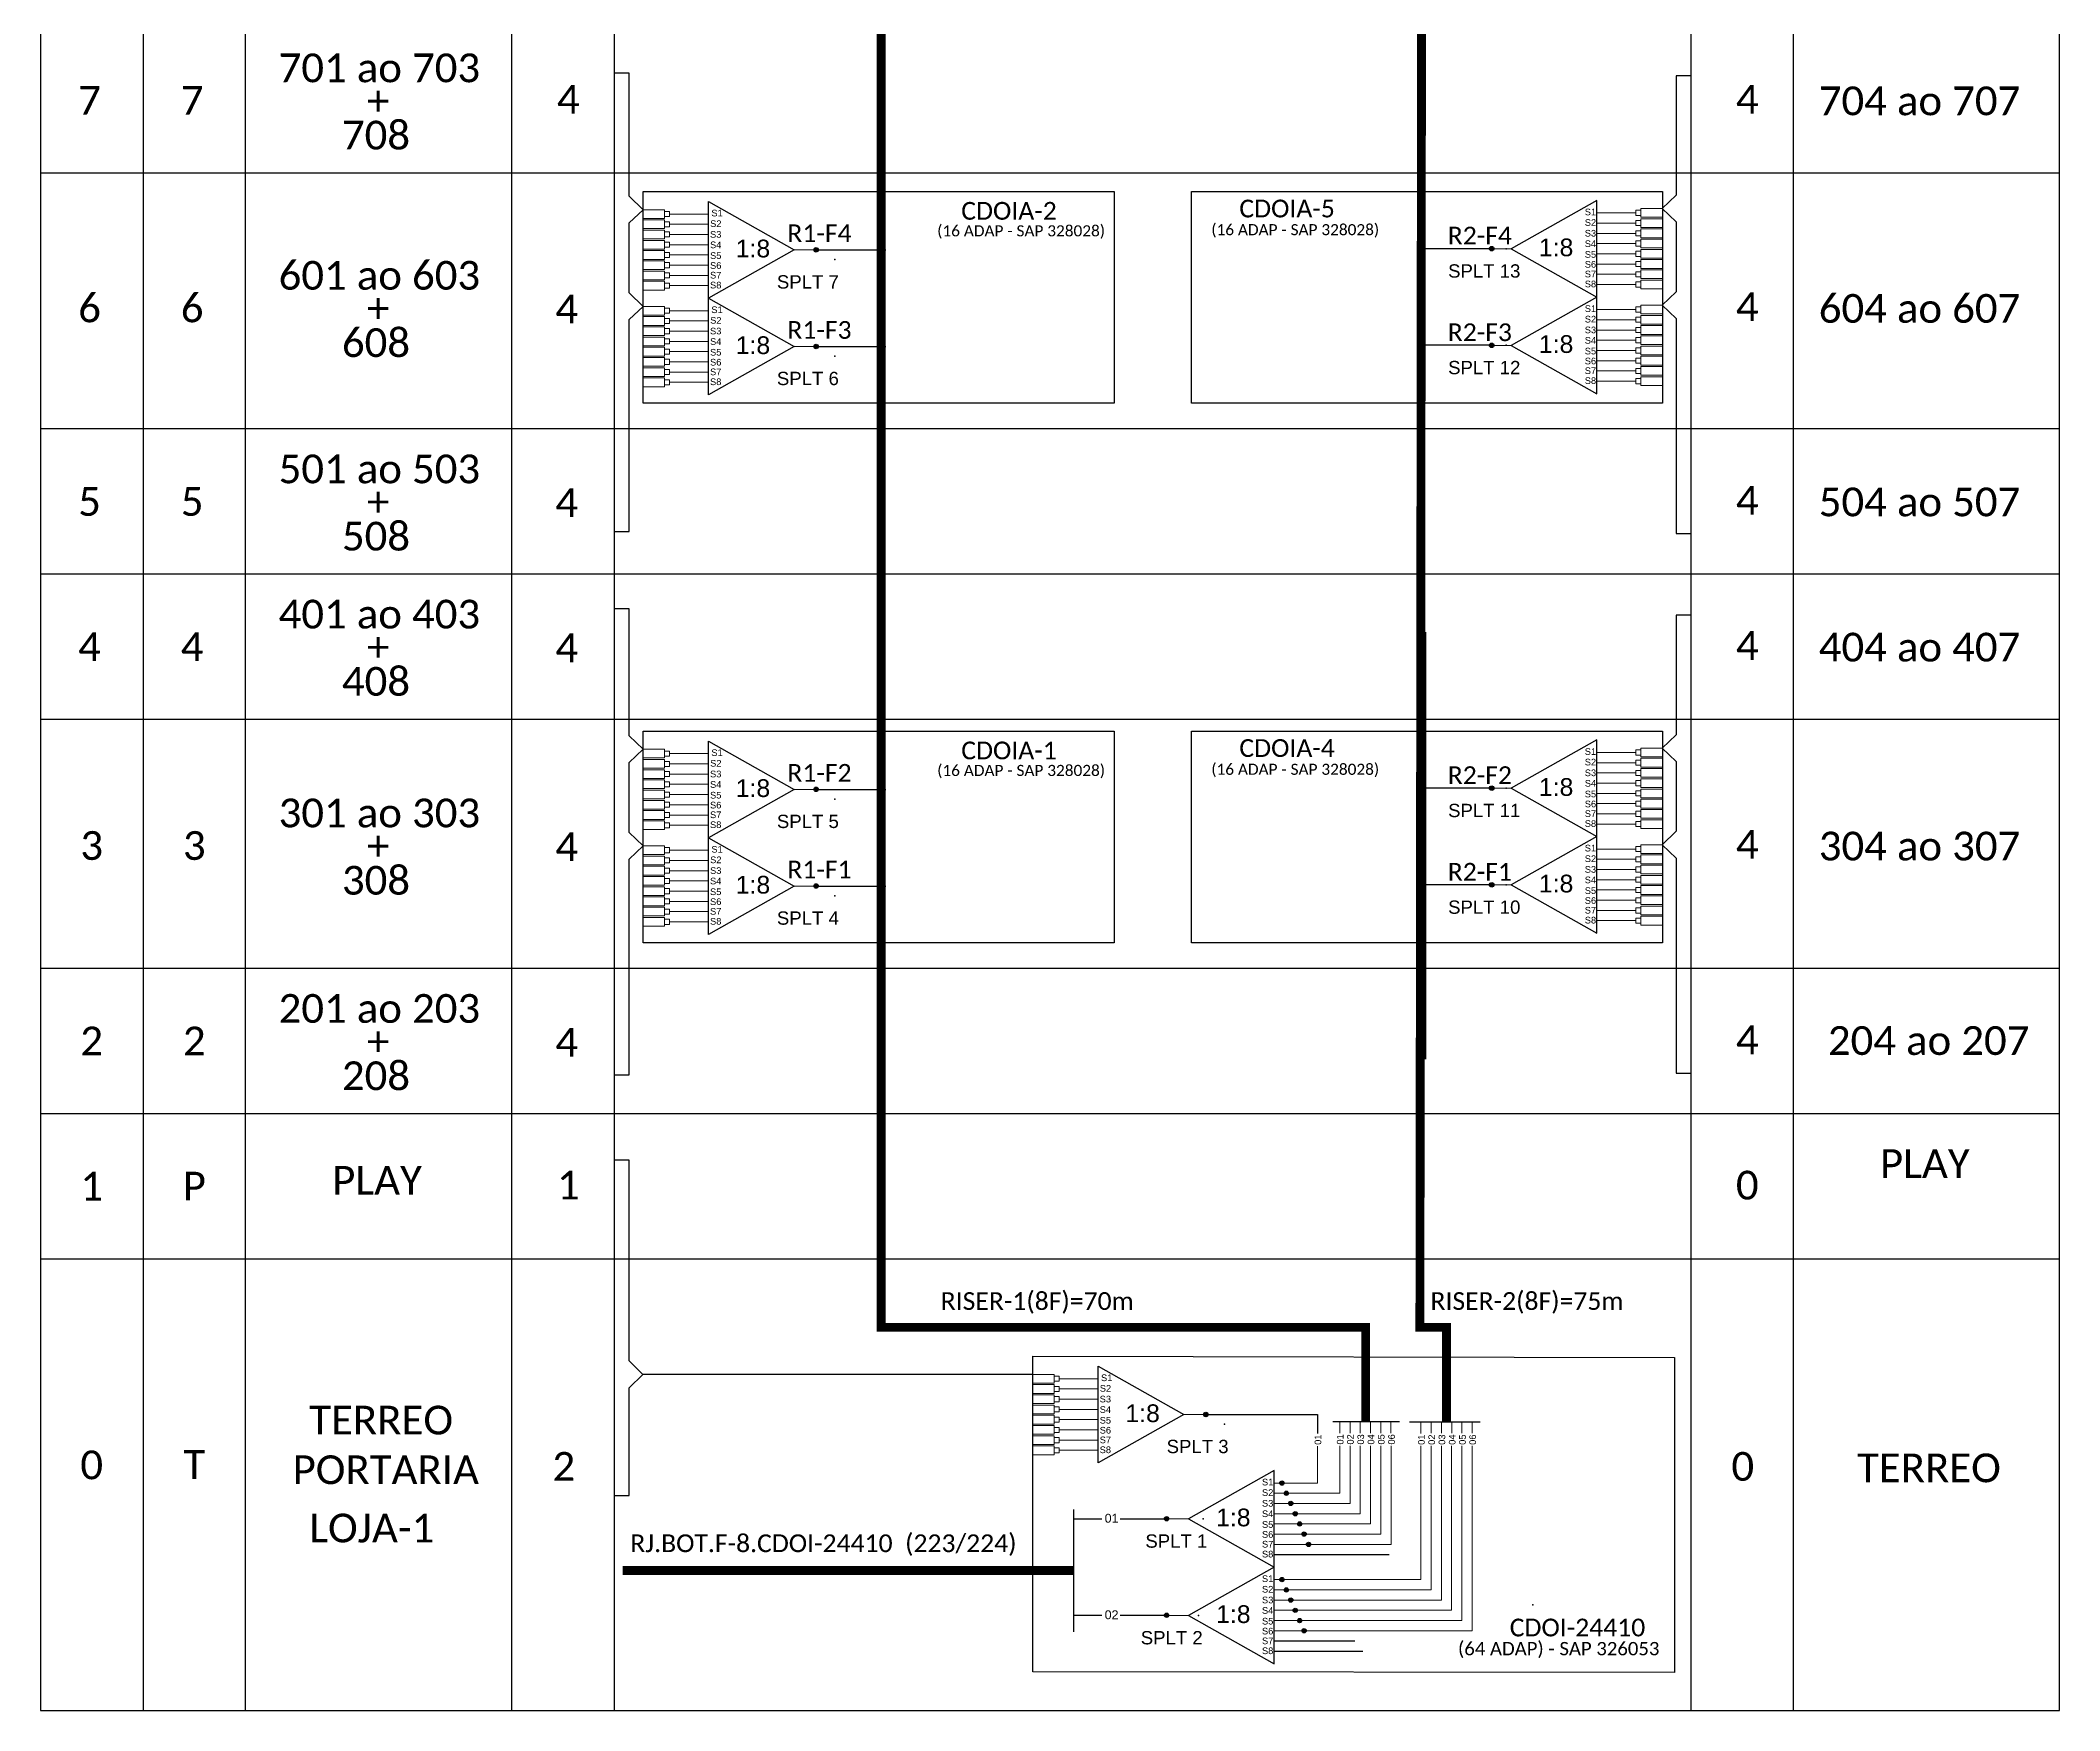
# Model space of a CAD drawing. Extents: x -4 to 837, y 1 to 595.
# Drawn here: x 286.9 to 514.6, y 268.8 to 457.1 of the extents above; entities that cross this region are included whole.
import ezdxf
from ezdxf.enums import TextEntityAlignment as Align

# ---------------------------------------------------------------- set-up
doc = ezdxf.new("R2010")
doc.units = 0
doc.styles.add('ARIAL', font='arial.ttf')
doc.styles.add('WMF-Calibri0', font='calibri.ttf')
doc.linetypes.add('RESERVA', pattern='A,0.5,-0.15,["RESERVA",Standard,S=0.18,R=0,X=0,Y=-0.1],-1.3', length=1.95)

# ---------------------------------------------------------------- blocks, each defined once
blk = doc.blocks.new('SPLITTER_')
blk.add_point((0, 0))
at = {"style": 'ARIAL', "flags": 4}
blk.add_attdef('SPLT', (0, -3.26), '', height=1.5, dxfattribs=at)
blk = doc.blocks.new('SPLT_1-8_SC-APC_ESQ')
at = {"color": 1}
blk.add_lwpolyline([(7.37, -2.1), (17.04, -7.55), (7.37, -13), (7.37, -2.1)], dxfattribs=at)
at = {"color": 3, "lineweight": 0}
for points in [[(2.41, -3.02), (0, -3.02)], [(2.41, -4), (0, -4)], [(2.41, -4.17), (0, -4.17)], [(2.41, -3.02), (2.41, -4)], [(2.41, -4.17), (2.41, -5.16)], [(2.99, -3.51), (7.37, -3.51)], [(2.41, -5.16), (0, -5.16)], [(2.41, -5.32), (0, -5.32)], [(2.41, -6.31), (0, -6.31)], [(2.41, -6.48), (0, -6.48)], [(2.41, -5.32), (2.41, -6.31)], [(2.41, -6.48), (2.41, -7.46)], [(7.37, -4.66), (2.99, -4.66)], [(7.37, -5.82), (2.99, -5.82)], [(2.41, -7.46), (0, -7.46)], [(2.41, -7.63), (0, -7.63)], [(2.41, -8.62), (0, -8.62)], [(2.41, -8.78), (0, -8.78)], [(2.41, -7.63), (2.41, -8.62)], [(2.41, -8.78), (2.41, -9.77)], [(7.37, -6.97), (2.99, -6.97)], [(7.37, -8.12), (2.99, -8.12)], [(2.41, -9.77), (0, -9.77)], [(2.41, -9.94), (0, -9.94)], [(2.41, -10.92), (0, -10.92)], [(2.41, -11.09), (0, -11.09)], [(2.41, -9.94), (2.41, -10.92)], [(2.41, -11.09), (2.41, -12.08)], [(7.37, -9.28), (2.99, -9.28)], [(7.37, -10.43), (2.99, -10.43)], [(2.41, -12.08), (0, -12.08)], [(7.37, -11.58), (2.99, -11.58)]]:
    blk.add_lwpolyline(points, dxfattribs=at)
for points in [[(2.99, -3.22), (2.41, -3.22), (2.41, -3.8), (2.99, -3.8)], [(2.99, -4.38), (2.41, -4.38), (2.41, -4.95), (2.99, -4.95)], [(2.99, -5.53), (2.41, -5.53), (2.41, -6.1), (2.99, -6.1)], [(2.99, -6.68), (2.41, -6.68), (2.41, -7.26), (2.99, -7.26)], [(2.99, -7.84), (2.41, -7.84), (2.41, -8.41), (2.99, -8.41)], [(2.99, -8.99), (2.41, -8.99), (2.41, -9.56), (2.99, -9.56)], [(2.99, -10.14), (2.41, -10.14), (2.41, -10.72), (2.99, -10.72)], [(2.99, -11.3), (2.41, -11.3), (2.41, -11.87), (2.99, -11.87)]]:
    blk.add_lwpolyline(points, close=True, dxfattribs=at)
at = {"color": 1, "lineweight": 0}
blk.add_lwpolyline([(17.04, -7.55), (19.26, -7.55)], dxfattribs=at)
at = {"color": 1, "style": 'ARIAL'}
for s, height, p in [('S2', 0.75, (7.56, -4.97)), ('S1', 0.75, (7.7, -3.78)), ('S3', 0.75, (7.55, -6.18)), ('S4', 0.75, (7.55, -7.36)), ('1:8', 2, (10.45, -8.4)), ('S5', 0.75, (7.55, -8.57)), ('S6', 0.75, (7.55, -9.69)), ('S7', 0.75, (7.55, -10.78)), ('S8', 0.75, (7.55, -11.9))]:
    blk.add_text(s, height=height, dxfattribs=at).set_placement(p)
blk = doc.blocks.new('LEG_CDO64_DIR')
blk.add_point((0, 0))
at = {"color": 1, "style": 'WMF-Calibri0', "flags": 4}
blk.add_attdef('CDO', (-2.62, -3.57), '', height=2, dxfattribs=at)
blk.add_attdef('MODELO', text='', height=1.5, dxfattribs=at).set_placement((-1.52, -5.5), align=Align.CENTER)
blk = doc.blocks.new('SPLT_1-8_SC-APC')
at = {"color": 1}
blk.add_lwpolyline([(-7.37, -2.1), (-17.04, -7.55), (-7.37, -13), (-7.37, -2.1)], dxfattribs=at)
at = {"color": 3, "lineweight": 0}
for points in [[(-2.99, -3.51), (-7.37, -3.51)], [(-2.41, -3.02), (-2.41, -4)], [(-2.41, -3.02), (0, -3.02)], [(-2.41, -4), (0, -4)], [(-2.41, -4.17), (-2.41, -5.16)], [(-2.41, -4.17), (0, -4.17)], [(-7.37, -4.66), (-2.99, -4.66)], [(-7.37, -5.82), (-2.99, -5.82)], [(-2.41, -5.16), (0, -5.16)], [(-2.41, -5.32), (-2.41, -6.31)], [(-2.41, -5.32), (0, -5.32)], [(-2.41, -6.31), (0, -6.31)], [(-2.41, -6.48), (-2.41, -7.46)], [(-2.41, -6.48), (0, -6.48)], [(-7.37, -6.97), (-2.99, -6.97)], [(-7.37, -8.12), (-2.99, -8.12)], [(-2.41, -7.46), (0, -7.46)], [(-2.41, -7.63), (-2.41, -8.62)], [(-2.41, -7.63), (0, -7.63)], [(-2.41, -8.62), (0, -8.62)], [(-2.41, -8.78), (-2.41, -9.77)], [(-2.41, -8.78), (0, -8.78)], [(-7.37, -9.28), (-2.99, -9.28)], [(-7.37, -10.43), (-2.99, -10.43)], [(-2.41, -9.77), (0, -9.77)], [(-2.41, -9.94), (-2.41, -10.92)], [(-2.41, -9.94), (0, -9.94)], [(-2.41, -10.92), (0, -10.92)], [(-2.41, -11.09), (-2.41, -12.08)], [(-2.41, -11.09), (0, -11.09)], [(-7.37, -11.58), (-2.99, -11.58)], [(-2.41, -12.08), (0, -12.08)]]:
    blk.add_lwpolyline(points, dxfattribs=at)
for points in [[(-2.99, -3.22), (-2.41, -3.22), (-2.41, -3.8), (-2.99, -3.8)], [(-2.99, -4.38), (-2.41, -4.38), (-2.41, -4.95), (-2.99, -4.95)], [(-2.99, -5.53), (-2.41, -5.53), (-2.41, -6.1), (-2.99, -6.1)], [(-2.99, -6.68), (-2.41, -6.68), (-2.41, -7.26), (-2.99, -7.26)], [(-2.99, -7.84), (-2.41, -7.84), (-2.41, -8.41), (-2.99, -8.41)], [(-2.99, -8.99), (-2.41, -8.99), (-2.41, -9.56), (-2.99, -9.56)], [(-2.99, -10.14), (-2.41, -10.14), (-2.41, -10.72), (-2.99, -10.72)], [(-2.99, -11.3), (-2.41, -11.3), (-2.41, -11.87), (-2.99, -11.87)]]:
    blk.add_lwpolyline(points, close=True, dxfattribs=at)
at = {"color": 1, "lineweight": 0}
blk.add_lwpolyline([(-17.04, -7.55), (-19.26, -7.55)], dxfattribs=at)
at = {"color": 1, "style": 'ARIAL'}
for s, height, p in [('S1', 0.75, (-8.74, -3.78)), ('S2', 0.75, (-8.74, -4.97)), ('1:8', 2, (-13.91, -8.4)), ('S3', 0.75, (-8.74, -6.18)), ('S4', 0.75, (-8.74, -7.36)), ('S5', 0.75, (-8.74, -8.57)), ('S6', 0.75, (-8.74, -9.69)), ('S7', 0.75, (-8.74, -10.78)), ('S8', 0.75, (-8.74, -11.9))]:
    blk.add_text(s, height=height, dxfattribs=at).set_placement(p)

msp = doc.modelspace()

# ---------------------------------------------------------------- hatches: boundary and pattern name
h = msp.add_hatch(color=3)
h.dxf.hatch_style = 1
edge = h.paths.add_edge_path()
edge.add_arc((374.37, 433.48), 0.256, 0, 360)
h = msp.add_hatch(color=3)
h.dxf.hatch_style = 1
edge = h.paths.add_edge_path()
edge.add_arc((450.56, 433.61), 0.256, 0, 360)
h = msp.add_hatch(color=3)
h.dxf.hatch_style = 1
edge = h.paths.add_edge_path()
edge.add_arc((374.37, 422.59), 0.256, 0, 360)
h = msp.add_hatch(color=3)
h.dxf.hatch_style = 1
edge = h.paths.add_edge_path()
edge.add_arc((450.56, 422.72), 0.256, 0, 360)
h = msp.add_hatch(color=3)
h.dxf.hatch_style = 1
edge = h.paths.add_edge_path()
edge.add_arc((374.37, 372.65), 0.256, 0, 360)
h = msp.add_hatch(color=3)
h.dxf.hatch_style = 1
edge = h.paths.add_edge_path()
edge.add_arc((450.56, 372.78), 0.256, 0, 360)
h = msp.add_hatch(color=3)
h.dxf.hatch_style = 1
edge = h.paths.add_edge_path()
edge.add_arc((450.56, 361.88), 0.256, 0, 360)
h = msp.add_hatch(color=3)
h.dxf.hatch_style = 1
edge = h.paths.add_edge_path()
edge.add_arc((374.37, 361.75), 0.256, 0, 360)
h = msp.add_hatch(color=3)
h.dxf.hatch_style = 1
edge = h.paths.add_edge_path()
edge.add_arc((418.32, 302.16), 0.256, 0, 360)
h = msp.add_hatch(color=3)
h.dxf.hatch_style = 1
edge = h.paths.add_edge_path()
edge.add_arc((426.9, 294.44), 0.242, 0, 360)
h = msp.add_hatch(color=3)
h.dxf.hatch_style = 1
edge = h.paths.add_edge_path()
edge.add_arc((427.4, 293.29), 0.242, 0, 360)
h = msp.add_hatch(color=3)
h.dxf.hatch_style = 1
edge = h.paths.add_edge_path()
edge.add_arc((427.9, 292.14), 0.242, 0, 360)
h = msp.add_hatch(color=3)
h.dxf.hatch_style = 1
edge = h.paths.add_edge_path()
edge.add_arc((413.9, 290.41), 0.242, 0, 360)
h = msp.add_hatch(color=3)
h.dxf.hatch_style = 1
edge = h.paths.add_edge_path()
edge.add_arc((428.4, 290.98), 0.242, 0, 360)
h = msp.add_hatch(color=3)
h.dxf.hatch_style = 1
edge = h.paths.add_edge_path()
edge.add_arc((428.9, 289.83), 0.242, 0, 360)
h = msp.add_hatch(color=3)
h.dxf.hatch_style = 1
edge = h.paths.add_edge_path()
edge.add_arc((429.4, 288.68), 0.242, 0, 360)
h = msp.add_hatch(color=3)
h.dxf.hatch_style = 1
edge = h.paths.add_edge_path()
edge.add_arc((429.9, 287.52), 0.242, 0, 360)
h = msp.add_hatch(color=3)
h.dxf.hatch_style = 1
edge = h.paths.add_edge_path()
edge.add_arc((426.9, 283.55), 0.242, 0, 360)
h = msp.add_hatch(color=3)
h.dxf.hatch_style = 1
edge = h.paths.add_edge_path()
edge.add_arc((427.4, 282.39), 0.242, 0, 360)
h = msp.add_hatch(color=3)
h.dxf.hatch_style = 1
edge = h.paths.add_edge_path()
edge.add_arc((427.9, 281.24), 0.242, 0, 360)
h = msp.add_hatch(color=3)
h.dxf.hatch_style = 1
edge = h.paths.add_edge_path()
edge.add_arc((428.4, 280.09), 0.242, 0, 360)
h = msp.add_hatch(color=3)
h.dxf.hatch_style = 1
edge = h.paths.add_edge_path()
edge.add_arc((413.9, 279.53), 0.242, 0, 360)
h = msp.add_hatch(color=3)
h.dxf.hatch_style = 1
edge = h.paths.add_edge_path()
edge.add_arc((428.9, 278.93), 0.242, 0, 360)
h = msp.add_hatch(color=3)
h.dxf.hatch_style = 1
edge = h.paths.add_edge_path()
edge.add_arc((429.4, 277.78), 0.242, 0, 360)

# ---------------------------------------------------------------- linework, layer by layer
msp.add_line((340.06, 268.78), (340.06, 536.78))
for points in [[(286.89, 545), (286.89, 268.78), (514.6, 268.78), (514.6, 545)], [(310.04, 268.78), (310.04, 545)], [(351.63, 268.78), (351.63, 545)], [(473.01, 545), (473.01, 268.78)], [(298.47, 540.89), (298.47, 268.78)], [(484.58, 268.78), (484.58, 536.78)], [(286.89, 442.16), (514.6, 442.16)], [(286.89, 413.32), (514.6, 413.32)], [(286.89, 396.94), (514.6, 396.94)], [(286.89, 380.57), (514.6, 380.57)], [(286.89, 352.48), (514.6, 352.48)], [(286.89, 336.11), (514.6, 336.11)], [(286.89, 319.73), (514.6, 319.73)]]:
    msp.add_lwpolyline(points)
at = {"color": 5, "const_width": 1}
msp.add_lwpolyline([(381.71, 495.07), (381.71, 312), (436.35, 312), (436.35, 301.36)], dxfattribs=at)
at = {"color": 6, "const_width": 1}
for points in [[(442.69, 495.2), (442.46, 311.99), (445.45, 311.99), (445.45, 301.35)], [(442.69, 342.2), (442.69, 390.38)]]:
    msp.add_lwpolyline(points, dxfattribs=at)
at = {"color": 3}
for points in [[(351.63, 401.72), (353.28, 401.72), (353.29, 425.61), (354.86, 427.11), (353.29, 428.62), (353.29, 436.51), (354.86, 438.01), (353.29, 439.52), (353.29, 453.4), (351.64, 453.4)], [(473.02, 453.12), (471.37, 453.12), (471.36, 439.65), (469.79, 438.14), (471.36, 436.63), (471.36, 428.75), (469.79, 427.25), (471.36, 425.74), (471.36, 401.49), (473.01, 401.49)], [(351.63, 340.46), (353.28, 340.46), (353.29, 364.77), (354.86, 366.28), (353.29, 367.79), (353.29, 375.67), (354.86, 377.17), (353.29, 378.68), (353.29, 392.99), (351.64, 392.99)], [(473.02, 392.28), (471.37, 392.28), (471.36, 378.81), (469.79, 377.31), (471.36, 375.8), (471.36, 367.92), (469.79, 366.41), (471.36, 364.9), (471.36, 340.66), (473.01, 340.66)], [(351.63, 293.04), (353.28, 293.04), (353.28, 305.18), (354.85, 306.69), (353.28, 308.2), (353.28, 330.83), (351.63, 330.83)], [(398.8, 306.69), (354.85, 306.69)], [(403.44, 290.42), (406.6, 290.42)], [(408.67, 290.41), (413.9, 290.41)]]:
    msp.add_lwpolyline(points, dxfattribs=at)
at = {"color": 1}
for points in [[(354.86, 440.07), (407.99, 440.07), (407.99, 416.18), (354.86, 416.18)], [(416.69, 440.07), (469.82, 440.07), (469.82, 416.18), (416.69, 416.18)], [(354.86, 379.23), (407.99, 379.23), (407.99, 355.34), (354.86, 355.34)], [(416.69, 379.23), (469.82, 379.23), (469.82, 355.34), (416.69, 355.34)], [(398.8, 308.73), (471.18, 308.61), (471.18, 273.06), (398.8, 273.17)]]:
    msp.add_lwpolyline(points, close=True, dxfattribs=at)
at = {"color": 5, "linetype": 'Continuous', "ltscale": 4}
for points in [[(374.37, 433.48), (382.22, 433.48)], [(374.37, 422.59), (382.22, 422.59)], [(374.37, 372.65), (382.22, 372.65)], [(374.37, 361.75), (382.22, 361.75)], [(418.32, 302.16), (430.9, 302.16), (430.9, 300.04)]]:
    msp.add_lwpolyline(points, dxfattribs=at)
at = {"color": 6}
for points in [[(450.53, 433.61), (442.69, 433.61)], [(450.53, 422.72), (442.69, 422.72)], [(450.53, 372.78), (442.69, 372.78)], [(450.53, 361.88), (442.69, 361.88)], [(441.3, 301.35), (449.27, 301.35)]]:
    msp.add_lwpolyline(points, dxfattribs=at)
at = {"color": 5}
msp.add_lwpolyline([(432.66, 301.36), (440.15, 301.36)], dxfattribs=at)
at = {"color": 5, "lineweight": 0}
for points in [[(433.42, 301.36), (433.42, 300.07)], [(434.58, 301.36), (434.58, 300.08)], [(435.73, 301.36), (435.73, 300.08)], [(436.89, 301.36), (436.89, 300.07)], [(438.05, 301.36), (438.05, 300.08)], [(439.2, 301.36), (439.2, 300.08)], [(427.64, 293.29), (433.42, 293.29), (433.42, 298.65)], [(428.14, 292.14), (434.58, 292.14), (434.58, 298.64)], [(428.64, 290.98), (435.74, 290.98), (435.74, 298.65)], [(429.14, 289.83), (436.9, 289.83), (436.9, 298.65)], [(429.64, 288.68), (438.06, 288.68), (438.06, 298.65)], [(430.14, 287.52), (439.21, 287.52), (439.21, 298.65)], [(430.9, 298.61), (430.9, 294.44)], [(427.14, 294.44), (430.9, 294.44)]]:
    msp.add_lwpolyline(points, dxfattribs=at)
at = {"color": 6, "lineweight": 0}
for points in [[(442.57, 301.35), (442.57, 300.04)], [(443.73, 301.35), (443.73, 300.07)], [(444.89, 301.35), (444.89, 300.07)], [(446.05, 301.35), (446.05, 300.07)], [(447.2, 301.35), (447.2, 300.07)], [(448.36, 301.35), (448.36, 300.07)], [(427.14, 283.55), (442.57, 283.55), (442.57, 298.64)], [(427.39, 282.41), (443.73, 282.41), (443.73, 298.65)], [(427.89, 281.25), (444.89, 281.25), (444.89, 298.64)], [(428.39, 280.1), (446.04, 280.1), (446.04, 298.65)], [(428.89, 278.95), (447.2, 278.95), (447.2, 298.65)], [(429.39, 277.79), (448.36, 277.79), (448.36, 298.65)]]:
    msp.add_lwpolyline(points, dxfattribs=at)
at = {"color": 1}
for points in [[(426.02, 295.85), (416.35, 290.41), (426.02, 284.96), (426.02, 295.85)], [(403.44, 277.67), (403.44, 291.47)], [(426.02, 284.96), (416.35, 279.51), (426.02, 274.06), (426.02, 284.96)]]:
    msp.add_lwpolyline(points, dxfattribs=at)
at = {"color": 7, "lineweight": 0}
for points in [[(426.9, 294.44), (426.02, 294.44)], [(426.02, 293.29), (427.4, 293.29)], [(426.02, 292.14), (427.9, 292.14)], [(426.02, 290.98), (428.4, 290.98)], [(426.02, 289.83), (428.9, 289.83)], [(426.02, 288.68), (429.4, 288.68)], [(426.02, 287.52), (429.9, 287.52)], [(426.9, 283.55), (426.02, 283.55)], [(426.02, 282.39), (427.4, 282.39)], [(426.02, 281.24), (427.9, 281.24)], [(426.02, 280.09), (428.4, 280.09)], [(426.02, 278.93), (428.9, 278.93)], [(426.02, 277.78), (429.4, 277.78)]]:
    msp.add_lwpolyline(points, dxfattribs=at)
at = {"color": 1, "lineweight": 0}
for points in [[(416.35, 290.41), (414.13, 290.41)], [(416.35, 279.51), (414.13, 279.51)]]:
    msp.add_lwpolyline(points, dxfattribs=at)
at = {"color": 1, "const_width": 1}
msp.add_lwpolyline([(352.54, 284.57), (403.44, 284.57)], dxfattribs=at)
at = {"color": 8, "linetype": 'RESERVA', "ltscale": 4}
for points in [[(426.02, 286.37), (439.01, 286.37)], [(426.02, 276.63), (435.12, 276.63)], [(426.02, 275.47), (436.03, 275.47)]]:
    msp.add_lwpolyline(points, dxfattribs=at)
at = {"color": 2}
for points in [[(403.44, 279.54), (406.6, 279.54)], [(408.67, 279.53), (413.9, 279.53)]]:
    msp.add_lwpolyline(points, dxfattribs=at)
at = {"color": 3}
for centre, radius in [((374.37, 433.48), 0.256), ((450.56, 433.61), 0.256), ((374.37, 422.59), 0.256), ((450.56, 422.72), 0.256), ((374.37, 372.65), 0.256), ((450.56, 372.78), 0.256), ((450.56, 361.88), 0.256), ((374.37, 361.75), 0.256), ((418.32, 302.16), 0.256), ((426.9, 294.44), 0.242), ((427.4, 293.29), 0.242), ((427.9, 292.14), 0.242), ((413.9, 290.41), 0.242), ((428.4, 290.98), 0.242), ((428.9, 289.83), 0.242), ((429.4, 288.68), 0.242), ((429.9, 287.52), 0.242), ((426.9, 283.55), 0.242), ((427.4, 282.39), 0.242), ((427.9, 281.24), 0.242), ((428.4, 280.09), 0.242), ((413.9, 279.53), 0.242), ((428.9, 278.93), 0.242), ((429.4, 277.78), 0.242)]:
    msp.add_circle(centre, radius, dxfattribs=at)

# ---------------------------------------------------------------- block references
for p in [(354.86, 441.03), (354.86, 430.13), (354.86, 380.19), (354.86, 369.3), (398.8, 309.71)]:
    msp.add_blockref('SPLT_1-8_SC-APC_ESQ', p)
for p in [(469.79, 441.16), (469.79, 430.26), (469.79, 380.32), (469.79, 369.43)]:
    msp.add_blockref('SPLT_1-8_SC-APC', p, dxfattribs=at)
ref = msp.add_blockref('SPLITTER_', (452.18, 433.61), dxfattribs=dict(xscale=-1))
ref.add_attrib('SPLT', 'SPLT 13', (445.64, 430.35), dxfattribs={"height": 1.5, "style": 'ARIAL'})
ref = msp.add_blockref('SPLITTER_', (376.48, 432.39), dxfattribs=dict(xscale=-1))
ref.add_attrib('SPLT', 'SPLT 7', (369.95, 429.12), dxfattribs={"height": 1.5, "style": 'ARIAL'})
ref = msp.add_blockref('SPLITTER_', (376.48, 421.49), dxfattribs=dict(xscale=-1))
ref.add_attrib('SPLT', 'SPLT 6', (369.95, 418.23), dxfattribs={"height": 1.5, "style": 'ARIAL'})
ref = msp.add_blockref('SPLITTER_', (452.18, 422.72), dxfattribs=dict(xscale=-1))
ref.add_attrib('SPLT', 'SPLT 12', (445.64, 419.46), dxfattribs={"height": 1.5, "style": 'ARIAL'})
ref = msp.add_blockref('SPLITTER_', (376.48, 371.55), dxfattribs=dict(xscale=-1))
ref.add_attrib('SPLT', 'SPLT 5', (369.95, 368.29), dxfattribs={"height": 1.5, "style": 'ARIAL'})
ref = msp.add_blockref('SPLITTER_', (452.18, 372.78), dxfattribs=dict(xscale=-1))
ref.add_attrib('SPLT', 'SPLT 11', (445.64, 369.52), dxfattribs={"height": 1.5, "style": 'ARIAL'})
ref = msp.add_blockref('SPLITTER_', (376.48, 360.65), dxfattribs=dict(xscale=-1))
ref.add_attrib('SPLT', 'SPLT 4', (369.95, 357.39), dxfattribs={"height": 1.5, "style": 'ARIAL'})
ref = msp.add_blockref('SPLITTER_', (452.18, 361.88), dxfattribs=dict(xscale=-1))
ref.add_attrib('SPLT', 'SPLT 10', (445.64, 358.62), dxfattribs={"height": 1.5, "style": 'ARIAL'})
ref = msp.add_blockref('SPLITTER_', (420.43, 301.07), dxfattribs=dict(xscale=-1))
ref.add_attrib('SPLT', 'SPLT 3', (413.9, 297.81), dxfattribs={"height": 1.5, "style": 'ARIAL'})
ref = msp.add_blockref('SPLITTER_', (418.03, 290.41), dxfattribs=dict(xscale=-1))
ref.add_attrib('SPLT', 'SPLT 1', (411.5, 287.15), dxfattribs={"height": 1.5, "style": 'ARIAL'})
ref = msp.add_blockref('LEG_CDO64_DIR', (455.2, 280.72))
ref.add_attrib('CDO', 'CDOI-24410', (452.59, 277.15), dxfattribs={"color": 1, "height": 2, "style": 'WMF-Calibri0'})
ref.add_attrib('MODELO', '(64 ADAP) - SAP 326053', dxfattribs={"color": 1, "height": 1.5, "style": 'WMF-Calibri0'}).set_placement((458.11, 275.02), align=Align.CENTER)
ref = msp.add_blockref('SPLITTER_', (417.51, 279.51), dxfattribs=dict(xscale=-1))
ref.add_attrib('SPLT', 'SPLT 2', (410.98, 276.25), dxfattribs={"height": 1.5, "style": 'ARIAL'})

# ---------------------------------------------------------------- texts
at = {"color": 7, "style": 'WMF-Calibri0'}
for s, p in [('701 ao 703', (313.76, 452.38)), ('+', (323.73, 448.66)), ('704 ao 707', (487.44, 448.66)), ('708', (320.9, 444.8)), ('601 ao 603', (313.76, 428.99)), ('601 ao 603', (313.76, 428.99)), ('604 ao 607', (487.44, 425.26)), ('+', (323.73, 425.27)), ('+', (323.73, 425.27)), ('608', (320.9, 421.4)), ('608', (320.9, 421.4)), ('501 ao 503', (313.76, 407.16)), ('+', (323.73, 403.45)), ('504 ao 507', (487.44, 403.44)), ('508', (320.9, 399.58)), ('401 ao 403', (313.76, 390.79)), ('+', (323.73, 387.07)), ('404 ao 407', (487.44, 387.07)), ('408', (320.9, 383.21)), ('301 ao 303', (313.76, 368.37)), ('+', (323.73, 364.65)), ('304 ao 307', (487.44, 364.64)), ('308', (320.9, 360.78)), ('201 ao 203', (313.76, 346.33)), ('+', (323.73, 342.61)), ('204 ao 207', (488.47, 342.71)), ('208', (320.9, 338.74)), ('PLAY', (319.8, 326.95)), ('PLAY', (494.34, 328.84)), ('TERREO', (317.21, 299.92)), ('PORTARIA', (315.34, 294.32)), ('TERREO', (491.75, 294.53)), ('LOJA-1', (317.21, 287.75))]:
    msp.add_text(s, height=3.24, dxfattribs=at).set_placement(p)
at = {"color": 1}
for s, height, style, p in [('CDOIA-2', 2, 'WMF-Calibri0', (390.74, 436.88)), ('CDOIA-5', 2, 'WMF-Calibri0', (422.1, 437.14)), ('CDOIA-1', 2, 'WMF-Calibri0', (390.74, 376.04)), ('CDOIA-4', 2, 'WMF-Calibri0', (422.1, 376.31)), ('S1', 0.75, 'ARIAL', (424.65, 294.17)), ('S2', 0.75, 'ARIAL', (424.65, 292.99)), ('1:8', 2, 'ARIAL', (419.48, 289.56)), ('S3', 0.75, 'ARIAL', (424.65, 291.78)), ('S4', 0.75, 'ARIAL', (424.65, 290.6)), ('S5', 0.75, 'ARIAL', (424.65, 289.39)), ('RJ.BOT.F-8.CDOI-24410  (223/224)', 2, 'WMF-Calibri0', (353.42, 286.65)), ('S6', 0.75, 'ARIAL', (424.65, 288.27)), ('S7', 0.75, 'ARIAL', (424.65, 287.17)), ('S8', 0.75, 'ARIAL', (424.65, 286.05)), ('S1', 0.75, 'ARIAL', (424.65, 283.28)), ('S2', 0.75, 'ARIAL', (424.65, 282.09)), ('1:8', 2, 'ARIAL', (419.48, 278.66)), ('S3', 0.75, 'ARIAL', (424.65, 280.88)), ('S4', 0.75, 'ARIAL', (424.65, 279.7)), ('S5', 0.75, 'ARIAL', (424.65, 278.49)), ('S6', 0.75, 'ARIAL', (424.65, 277.37)), ('S7', 0.75, 'ARIAL', (424.65, 276.27)), ('S8', 0.75, 'ARIAL', (424.65, 275.15))]:
    msp.add_text(s, height=height, dxfattribs=dict(at, style=style)).set_placement(p)
at = {"color": 5, "style": 'WMF-Calibri0'}
for s, p in [('R1-F4', (371.13, 434.35)), ('R1-F3', (371.13, 423.45)), ('R1-F2', (371.13, 373.51)), ('R1-F1', (371.13, 362.62)), ('RISER-1(8F)=70m', (388.42, 313.96))]:
    msp.add_text(s, height=2, dxfattribs=at).set_placement(p)
at = {"color": 1, "style": 'WMF-Calibri0'}
for p in [(397.49, 435), (428.4, 435.13), (428.4, 374.29), (397.49, 374.16)]:
    msp.add_text('(16 ADAP - SAP 328028)', height=1.25, dxfattribs=at).set_placement(p, align=Align.CENTER)
at = {"color": 6, "style": 'WMF-Calibri0'}
for s, p in [('R2-F4', (445.6, 434.09)), ('R2-F3', (445.6, 423.19)), ('R2-F2', (445.6, 373.25)), ('R2-F1', (445.6, 362.36)), ('RISER-2(8F)=75m', (443.65, 313.96))]:
    msp.add_text(s, height=2, dxfattribs=at).set_placement(p)
at = {"style": 'ARIAL'}
for s, p in [('01', (430.96, 299.33)), ('01', (433.47, 299.36)), ('02', (434.63, 299.36)), ('03', (435.79, 299.36)), ('04', (436.94, 299.36)), ('05', (438.1, 299.36)), ('06', (439.26, 299.36)), ('01', (442.63, 299.33)), ('02', (443.79, 299.33)), ('03', (444.94, 299.33)), ('04', (446.1, 299.33)), ('05', (447.26, 299.33)), ('06', (448.41, 299.33))]:
    msp.add_text(s, height=0.75, rotation=90, dxfattribs=at).set_placement(p, align=Align.MIDDLE_CENTER)
for s, p in [('01', (407.69, 290.47)), ('02', (407.69, 279.59))]:
    msp.add_text(s, height=1, dxfattribs=at).set_placement(p, align=Align.MIDDLE_CENTER)
at = {"color": 7, "style": 'WMF-Calibri0'}
for tag, flags, p in [('7', 4, (292.44, 450.33)), ('7', 4, (304.01, 450.33)), ('4', 4, (346.43, 450.46)), ('4', 4, (479.38, 450.46)), ('6', 4, (292.44, 426.94)), ('6', 4, (304.01, 426.94)), ('4', 4, (346.25, 426.8)), ('4', 4, (479.38, 427.07)), ('5', 4, (292.44, 405.11)), ('5', 4, (304.01, 405.11)), ('4', 4, (346.25, 404.98)), ('4', 4, (479.38, 405.24)), ('4', 4, (292.44, 388.74)), ('4', 4, (304.01, 388.74)), ('4', 4, (346.25, 388.61)), ('4', 4, (479.38, 388.87)), ('3', 4, (292.68, 366.32)), ('3', 4, (304.25, 366.32)), ('4', 4, (346.25, 366.18)), ('4', 4, (479.38, 366.44)), ('2', 4, (292.68, 344.28)), ('2', 4, (304.25, 344.28)), ('4', 4, (346.25, 344.14)), ('4', 4, (479.38, 344.41)), ('1', 4, (292.68, 327.91)), ('P', 4, (304.25, 327.92)), ('1', 4, (346.43, 328.03)), ('0', 4, (479.38, 328.03)), ('0', 4, (292.68, 296.49)), ('T', 12, (304.25, 296.53)), ('2', 4, (345.92, 296.32)), ('0', 4, (478.87, 296.32))]:
    msp.add_attdef(tag, text='XX', height=3.24, dxfattribs=dict(at, flags=flags)).set_placement(p, align=Align.MIDDLE_CENTER)

doc.saveas('drawing.dxf')
